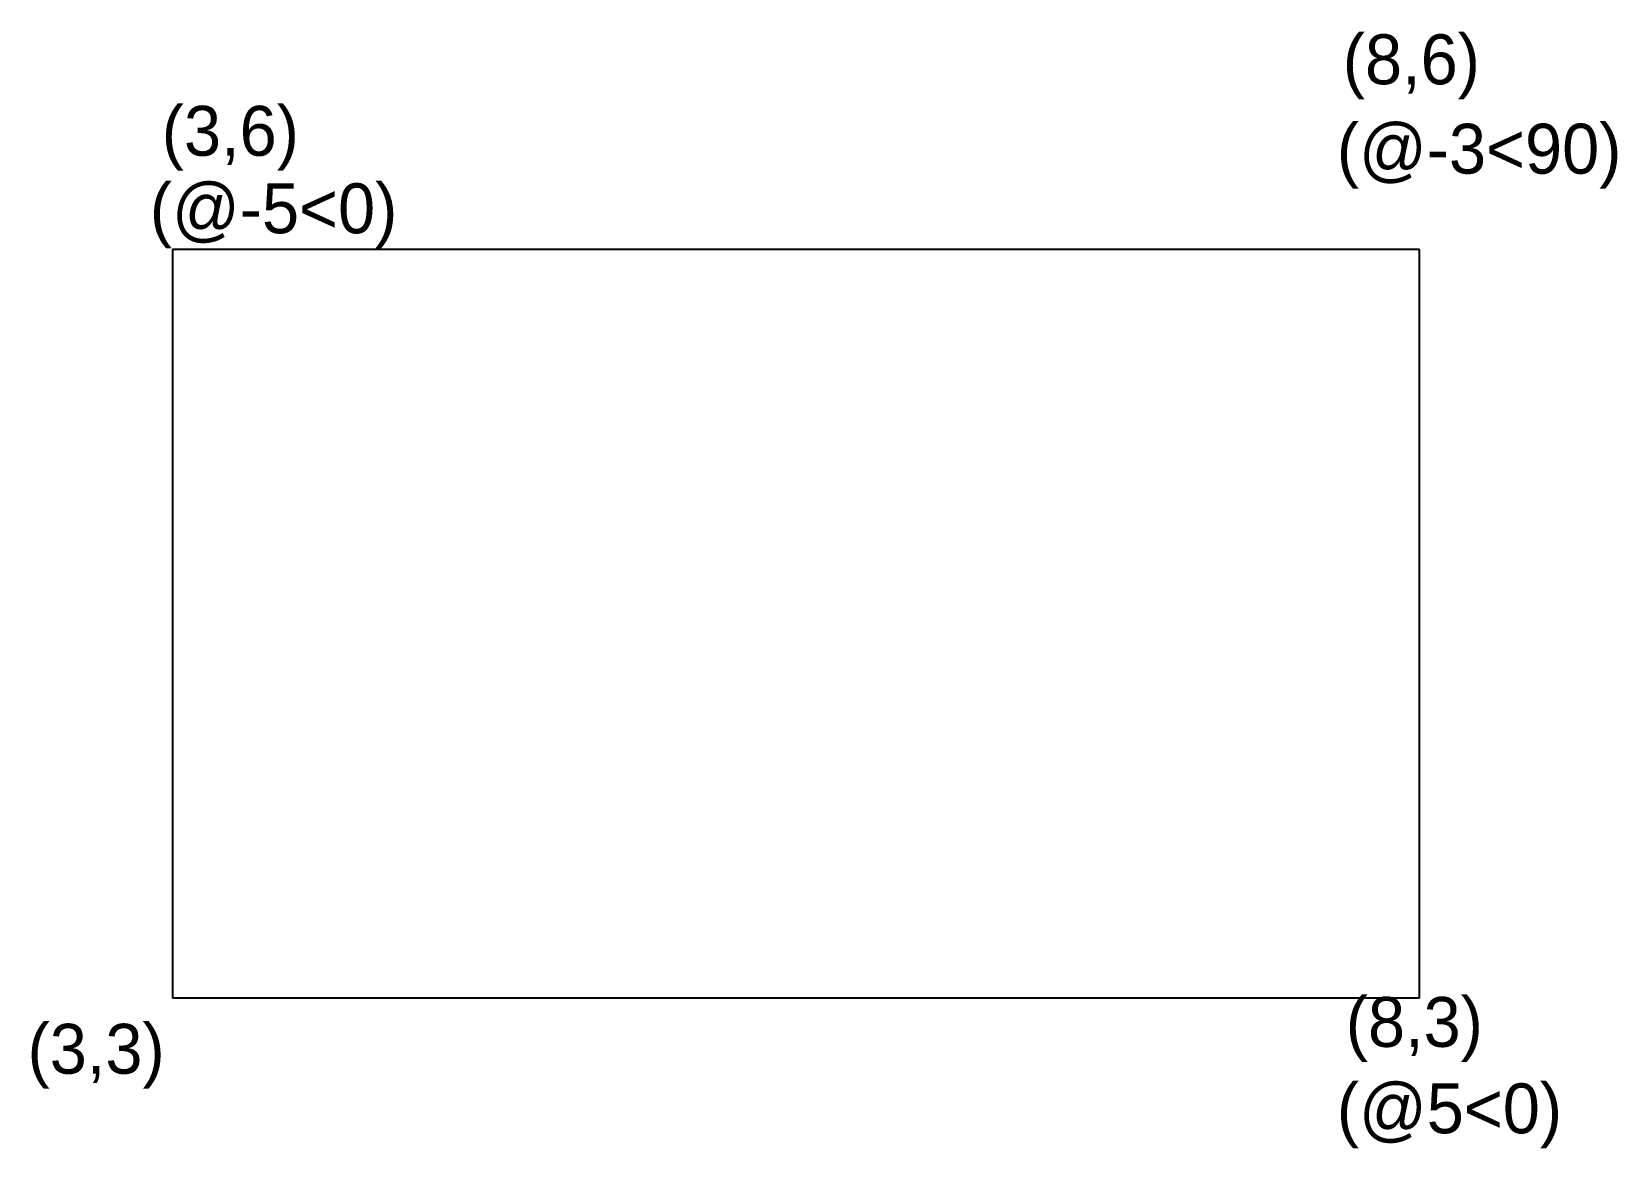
# Model space of a CAD drawing. Header units: inches. Extents: x 2.44 to 8.79, y 2.4 to 6.87.
import ezdxf

# ---------------------------------------------------------------- set-up
doc = ezdxf.new("R2010")
doc.units = ezdxf.units.IN
doc.header["$MEASUREMENT"] = 0

msp = doc.modelspace()

# ---------------------------------------------------------------- linework, layer by layer
for p, q in [((8, 6), (3, 6)), ((3, 6), (3, 3)), ((8, 3), (8, 6)), ((3, 3), (8, 3))]:
    msp.add_line(p, q)

# ---------------------------------------------------------------- texts
for s, p in [('(8,6)', (7.692, 6.6632)), ('(3,6)', (2.9568, 6.3764)), ('(@-3<90)', (7.6681, 6.3047)), ('(@-5<0)', (2.909, 6.0656)), ('(8,3)', (7.7039, 2.8029)), ('(3,3)', (2.4187, 2.6953)), ('(@5<0)', (7.6681, 2.4563))]:
    msp.add_text(s, height=0.2).set_placement(p)

doc.saveas('drawing.dxf')
